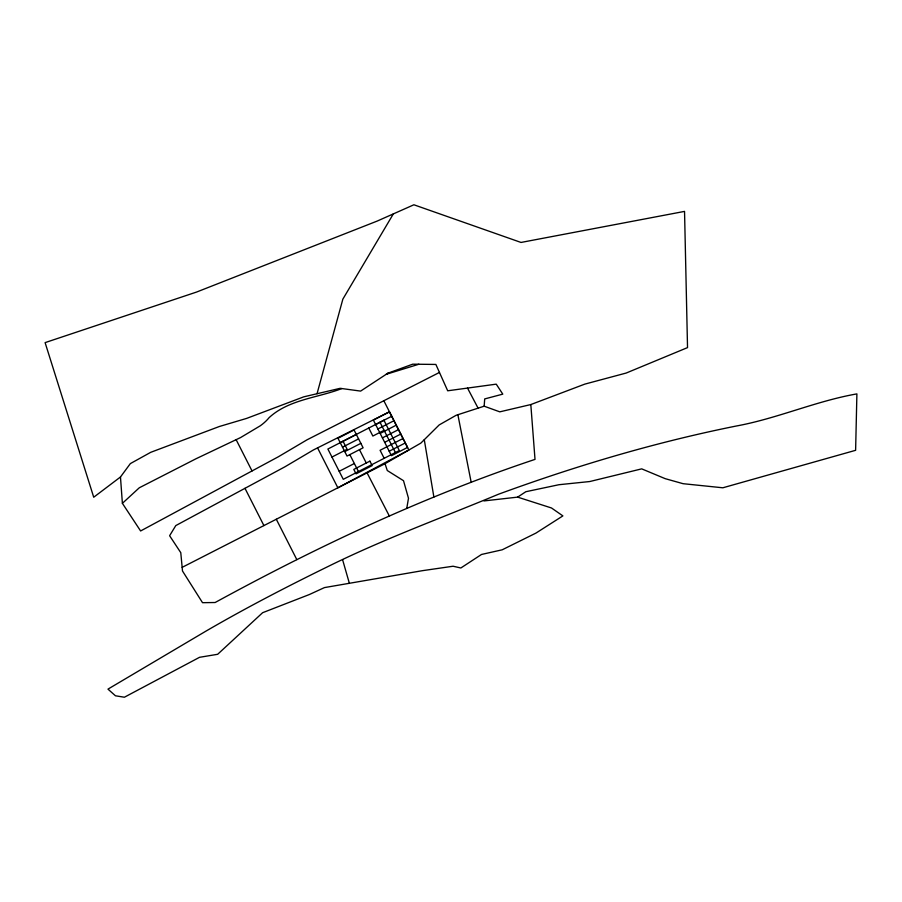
<?xml version="1.0" encoding="UTF-8"?>
<svg xmlns="http://www.w3.org/2000/svg" width="902" height="902" viewBox="0 0 902 902"><rect width="100%" height="100%" fill="white"/><g stroke="black" fill="none" stroke-linecap="round" stroke-linejoin="round"><path stroke-width="1.35" d="M484.16 406.193L484.701 398.921L502.786 394.14L496.247 384.151L447.696 390.791L435.869 364.442L412.71 364.183L387.928 373.18L360.62 391.096L340.155 388.322L303.816 396.824L246.562 418.427L219.389 426.488L150.724 452.319L130.35 463.605L120.473 476.989L93.718 497.227L45.1 342.625L196.501 292.079L377.205 221.069L413.894 204.777L521.018 242.446L684.539 211.395L687.527 347.608L626.18 373.045L584.789 384.128L530.816 404.558L499.787 411.842L484.16 406.193L456.198 415.258L439.195 424.921L420.828 443.13L385.019 463.707L182.159 567.347M406.757 508.446L408.482 498.254L403.51 480.71L387.285 470.528L385.019 463.707M317.042 393.723L342.861 299.126L393.34 213.898M439.466 372.436L307.052 439.804L278.335 456.784L140.611 530.974L122.39 503.327L139.291 487.779L196.129 458.701L240.608 437.549L260.328 425.767A31.829 17.566 -27.3 0 0 269.134 417.626C288.854 399.428 317.786 397.895 341.847 388.548M517.635 497.126L525.821 491.725L558.902 484.724L589.773 481.533L641.705 468.86L665.191 478.658L683.118 483.697L722.84 487.79L855.615 450.312L856.9 393.892C815.848 401.086 777.287 418.494 736.472 425.981C655.45 442.228 576.006 465.827 498.445 494.251C441.506 517.973 383.361 539.148 327.956 566.557C286.656 586.785 245.795 607.959 206.039 631.073L107.969 689.128L115.456 695.792L124.397 697.223L199.534 657.31L217.664 654.288L262.617 612.706L309.397 594.519L324.438 587.597L422.316 570.695L453.086 566.231L460.854 567.978L481.521 554.459L502.2 549.803L535.901 533.116L562.882 515.899L551.505 507.984L517.635 497.126L483.957 500.926M387.928 373.18L386.214 374.296L418.832 364.25M389.461 411.819L373.372 420.084L391.468 455.679L407.557 447.415L389.461 411.819L313.411 449.963L285.088 466.717L175.789 525.584L169.61 535.72L180.783 552.689L182.497 571L202.522 602.694L215.127 602.513C317.718 546.488 424.019 496.404 535.01 459.389L530.816 404.558M340.246 442.713L356.335 434.448M375.638 424.526L391.727 416.262M342.501 447.166L358.59 438.902M377.893 428.98L393.982 420.715M331.959 457.055L347.112 449.275L343.031 441.247M384.072 430.288L372.853 436.049L368.771 428.022M344.767 451.609L360.856 443.344M380.159 433.434L396.249 425.169M382.425 437.876L398.504 429.611M384.68 442.33L400.77 434.065M339.197 471.295L354.351 463.515M403.025 438.507L380.092 450.29L384.173 458.317M389.202 451.225L405.291 442.961M122.39 503.327L120.473 476.989M467.518 388.085L478.083 408.155M367.08 472.873L389.45 516.226M379.99 422.26L395.392 452.556M359.481 449.658L366.268 463.008M349.829 454.619L358.432 471.543M317.549 447.854L337.855 487.802L408.865 449.997L384.038 401.131M236.144 439.702L252.03 470.957M276.305 519.248L296.814 559.601M244.972 488.32L263.914 525.584M342.613 559.792L349.367 583.312M457.878 414.717L471.182 482.311M424.278 439.702L433.885 497.07M354.069 429.995L337.979 438.259L347.033 456.062L363.111 447.798L354.069 429.995M383.914 420.242L327.877 449.027L343.279 479.323L399.315 450.538L383.914 420.242M369.899 461.147L353.81 469.412L356.076 473.854L372.165 465.59L369.899 461.147"/></g></svg>
